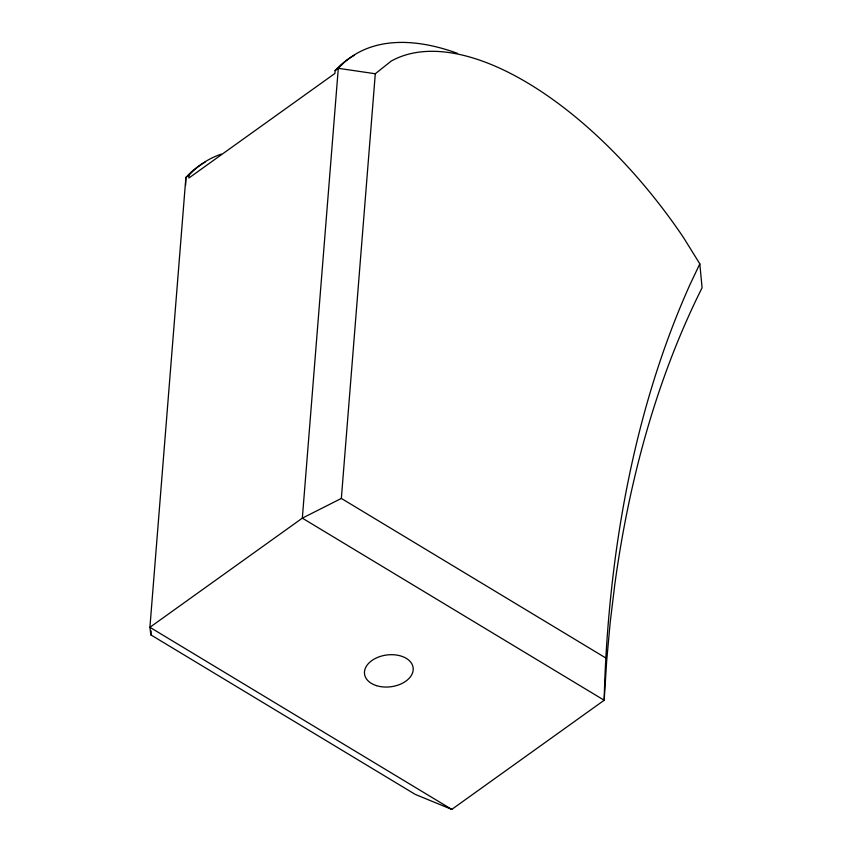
<?xml version="1.0" encoding="UTF-8"?>
<svg xmlns="http://www.w3.org/2000/svg" width="852" height="852" viewBox="0 0 852 852"><rect width="100%" height="100%" fill="white"/><g stroke="black" fill="none" stroke-linecap="round" stroke-linejoin="round"><path stroke-width="1.28" d="M185.619 185.31L185.885 177.45A323.036 155.543 54.4 0 1 205.044 162.21M189.059 175.182L188.825 178.057L334.889 73.464L335.113 70.578L338.297 68.309L375.295 73.751L391.196 61.099A296.815 142.923 54.4 0 1 683.4 237.399L699.822 263.843L689.982 284.589A2463.451 1186.176 54.4 0 0 615.634 555.302C609.169 603.365 605.303 651.759 604.174 700.248L451.773 809.4L415.297 794.426L150.836 634.868L149.92 627.296L185.885 177.45L189.059 175.182A323.036 155.543 54.4 0 1 221.392 154.105M150.836 634.868L151.145 630.906M451.773 809.4L149.92 627.296L302.332 518.144L341.343 498.431L375.295 73.751M341.343 498.431L605.815 657.989M699.822 263.843L702.08 287.774A2437.306 1173.587 54.4 0 0 614.793 584.557L610.213 622.269L606.677 660.832L604.174 700.248L302.332 518.144L338.297 68.309A323.036 155.543 54.4 0 1 457.524 53.378M335.113 70.578A323.036 155.543 54.4 0 1 354.272 55.337M376.371 685.615A24.506 16.018 -7.3 0 0 413.22 669.299A24.506 16.018 -7.3 0 0 376.893 657.712A24.506 16.018 -7.3 0 0 376.371 685.615"/></g></svg>
